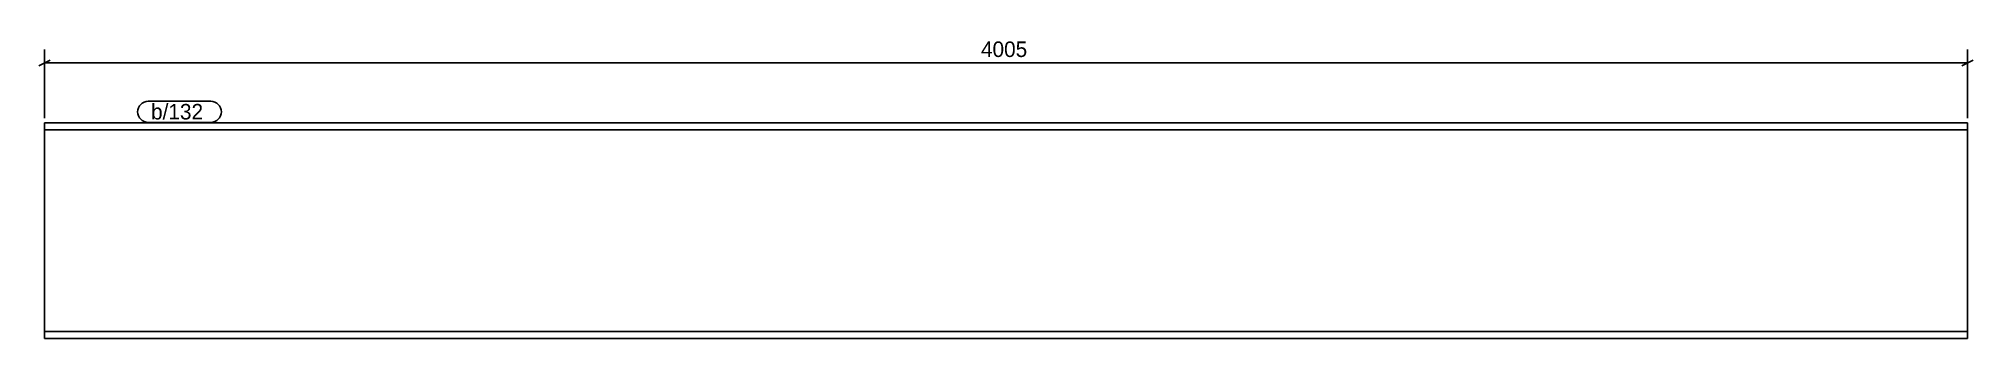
# Model space of a CAD drawing. Header units: millimetres. Extents: x 32 to 4061, y 32 to 658.
import ezdxf

# ---------------------------------------------------------------- set-up
doc = ezdxf.new("R2010")
doc.units = ezdxf.units.MM
doc.styles.add('Comic Sans MS', font='COMIC.TTF', dxfattribs={"height": 0.2})

msp = doc.modelspace()

# ---------------------------------------------------------------- linework, layer by layer
at = {"color": 8, "linetype": 'Continuous'}
for p, q in [((56, 613), (32, 601)), ((44, 492), (44, 635.4)), ((44, 607), (4049.1, 607)), ((4037.1, 601), (4061.1, 613)), ((4049.1, 492), (4049.1, 635.4))]:
    msp.add_line(p, q, dxfattribs=at)
at = {"color": 7, "linetype": 'Continuous'}
for p, q in [((44, 32), (44, 482)), ((44, 482), (4049.1, 482)), ((4049.1, 467.4), (44, 467.4)), ((4049.1, 482), (4049.1, 32)), ((4049.1, 46.6), (44, 46.6)), ((4049.1, 32), (44, 32))]:
    msp.add_line(p, q, dxfattribs=at)

# ---------------------------------------------------------------- next in the draw order: wipeouts: each hides what was drawn before it
at = {"color": 0}
for points in [[(2105.1, 613), (2105.1, 657.8), (1988, 657.8), (1988, 613)], [(384.5, 489), (384.5, 521), (266, 521), (266, 489)]]:
    msp.add_wipeout(points, dxfattribs=at)

# ---------------------------------------------------------------- next in the draw order: texts
at = {"color": 3, "style": 'Comic Sans MS'}
msp.add_text('4005', height=32.38, dxfattribs=at).set_placement((1994.4, 619.4))

# ---------------------------------------------------------------- next in the draw order: wipeouts: each hides what was drawn before it
at = {"color": 0}
msp.add_wipeout([(384.5, 489), (384.5, 521), (266, 521), (266, 489)], dxfattribs=at)

# ---------------------------------------------------------------- next in the draw order: linework, layer by layer
at = {"color": 7, "linetype": 'Continuous'}
for p, q in [((260, 527), (390.5, 527)), ((260, 483), (390.5, 483))]:
    msp.add_line(p, q, dxfattribs=at)
for centre, start, end in [((260, 505), 90, 270), ((390.5, 505), 270, 90)]:
    msp.add_arc(centre, 22, start, end, dxfattribs=at)

# ---------------------------------------------------------------- next in the draw order: texts
at = {"color": 3, "style": 'Comic Sans MS'}
msp.add_text('b/132', height=32.38, dxfattribs=at).set_placement((266, 489))

doc.saveas('drawing.dxf')
